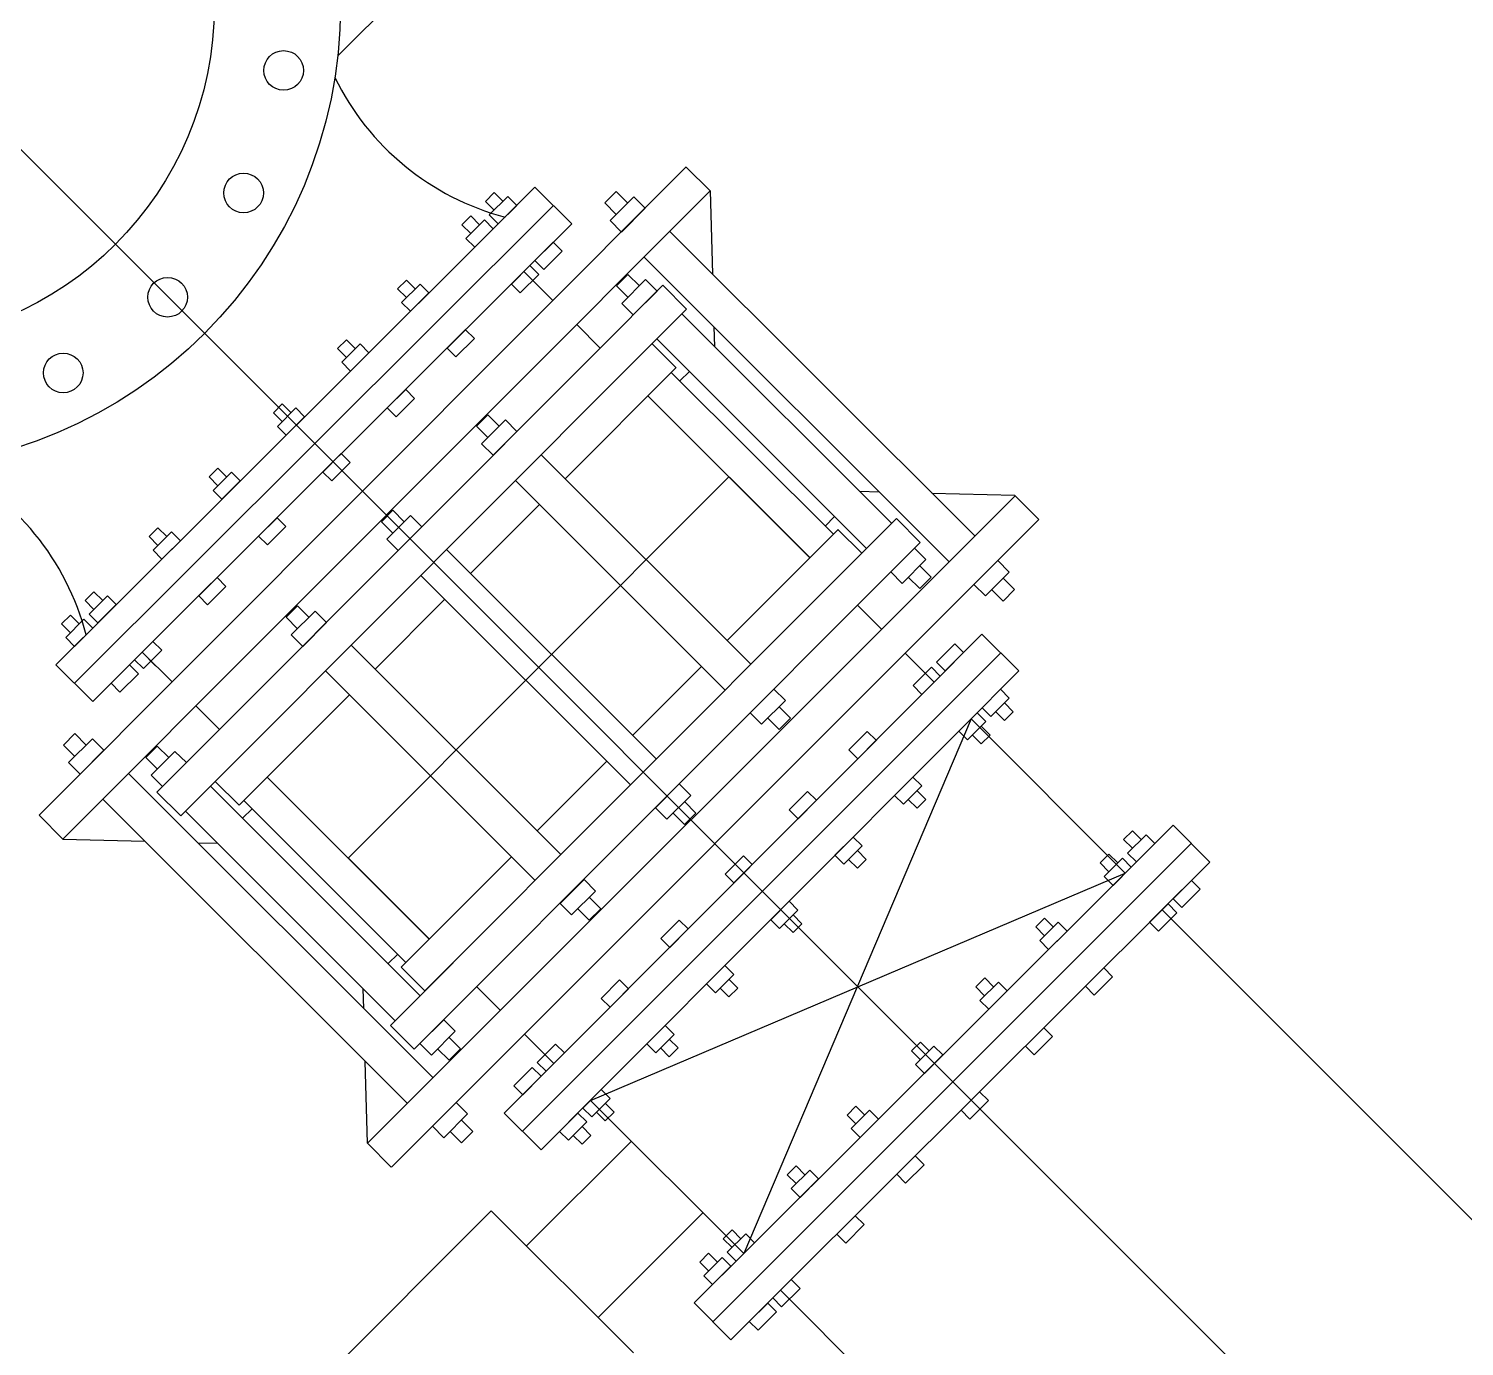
# Model space of a CAD drawing. Header units: inches. Extents: x 72602 to 350810, y -122122 to 43597.
# Drawn here: x 152333 to 153399, y -75351 to -74372 of the extents above; entities that cross this region are included whole.
import ezdxf

# ---------------------------------------------------------------- set-up
doc = ezdxf.new("R2010")
doc.units = ezdxf.units.IN
doc.header["$MEASUREMENT"] = 0
doc.layers.add('M-X-BKGD', color=8, linetype='Continuous')

msp = doc.modelspace()

# ---------------------------------------------------------------- linework, layer by layer
at = {"layer": 'M-X-BKGD', "ltscale": 0.003}
msp.add_line((150231.2, -72366.1), (154098.5, -76233.3), dxfattribs=at)
msp.add_line((150231.2, -72366.1), (154098.5, -76233.3), dxfattribs=at)
at = {"layer": 'M-X-BKGD'}
for p, q in [((152642.2, -74313.2), (152562.7, -74392.6)), ((152642.2, -74313.2), (152562.7, -74392.6)), ((152340.9, -74956.3), (152821.3, -74475.1)), ((152340.9, -74956.3), (152821.3, -74475.1)), ((152821.4, -74475.2), (152839.2, -74492.9)), ((152821.4, -74475.2), (152839.2, -74492.9)), ((152358.7, -74974), (152839.1, -74492.9)), ((152358.7, -74974), (152839.1, -74492.9)), ((152709.1, -74490), (152668.1, -74530.9)), ((152709.1, -74490), (152668.1, -74530.9)), ((152736.4, -74517.4), (152709.1, -74490)), ((152736.4, -74517.4), (152709.1, -74490)), ((152769.3, -74493.4), (152760.9, -74501.8)), ((152769.3, -74493.4), (152760.9, -74501.8)), ((152777.8, -74501.8), (152769.3, -74493.4)), ((152777.8, -74501.8), (152769.3, -74493.4)), ((152839.2, -74492.9), (152840.8, -74554.5)), ((152839.2, -74492.9), (152840.8, -74554.5)), ((152722.8, -74503.7), (152367.2, -74858.3)), ((152722.8, -74503.7), (152367.2, -74858.3)), ((152678.8, -74494.1), (152672.3, -74500.6)), ((152678.8, -74494.1), (152672.3, -74500.6)), ((152672.3, -74500.6), (152678.8, -74507.2)), ((152672.3, -74500.6), (152678.8, -74507.2)), ((152688.9, -74497.1), (152675.2, -74510.7)), ((152688.9, -74497.1), (152675.2, -74510.7)), ((152685.4, -74500.6), (152678.8, -74494.1)), ((152685.4, -74500.6), (152678.8, -74494.1)), ((152681.8, -74517.3), (152695.5, -74503.6)), ((152681.8, -74517.3), (152695.5, -74503.6)), ((152695.5, -74503.6), (152688.9, -74497.1)), ((152695.5, -74503.6), (152688.9, -74497.1)), ((152760.9, -74501.8), (152769.3, -74510.3)), ((152760.9, -74501.8), (152769.3, -74510.3)), ((152782.4, -74497.2), (152764.8, -74514.9)), ((152782.4, -74497.2), (152764.8, -74514.9)), ((152790.9, -74505.7), (152782.4, -74497.2)), ((152790.9, -74505.7), (152782.4, -74497.2)), ((152661.4, -74511.4), (152654.9, -74518)), ((152661.4, -74511.4), (152654.9, -74518)), ((152671.5, -74514.4), (152657.8, -74528.1)), ((152671.5, -74514.4), (152657.8, -74528.1)), ((152668, -74518), (152661.4, -74511.4)), ((152668, -74518), (152661.4, -74511.4)), ((152678.1, -74521), (152671.5, -74514.4)), ((152678.1, -74521), (152671.5, -74514.4)), ((152675.2, -74510.7), (152681.8, -74517.3)), ((152675.2, -74510.7), (152681.8, -74517.3)), ((152764.8, -74514.9), (152773.2, -74523.4)), ((152764.8, -74514.9), (152773.2, -74523.4)), ((152773.2, -74523.4), (152790.9, -74505.7)), ((152773.2, -74523.4), (152790.9, -74505.7)), ((152654.9, -74518), (152661.4, -74524.5)), ((152654.9, -74518), (152661.4, -74524.5)), ((152664.4, -74534.6), (152678.1, -74521)), ((152664.4, -74534.6), (152678.1, -74521)), ((152695.4, -74558.2), (152736.4, -74517.4)), ((152695.4, -74558.2), (152736.4, -74517.4)), ((152809.1, -74522.9), (153035.6, -74749)), ((152809.1, -74522.9), (153035.6, -74749)), ((152667.9, -74531.1), (152394.6, -74803.7)), ((152667.9, -74531.1), (152394.6, -74803.7)), ((152657.8, -74528.1), (152664.4, -74534.6)), ((152657.8, -74528.1), (152664.4, -74534.6)), ((152709.1, -74544.6), (152722.7, -74531)), ((152709.1, -74544.6), (152722.7, -74531)), ((152722.7, -74531), (152729.3, -74537.5)), ((152722.7, -74531), (152729.3, -74537.5)), ((152715.6, -74551.2), (152709.1, -74544.6)), ((152715.6, -74551.2), (152709.1, -74544.6)), ((152729.3, -74537.5), (152715.6, -74551.2)), ((152729.3, -74537.5), (152715.6, -74551.2)), ((152790.1, -74542), (153016.5, -74768.1)), ((152790.1, -74542), (153016.5, -74768.1)), ((152705.3, -74548.3), (152421.8, -74831.1)), ((152705.3, -74548.3), (152421.8, -74831.1)), ((152691.7, -74562), (152705.3, -74548.3)), ((152691.7, -74562), (152705.3, -74548.3)), ((152711.9, -74554.9), (152698.2, -74568.5)), ((152711.9, -74554.9), (152698.2, -74568.5)), ((152700.8, -74552.8), (152722.3, -74574.3)), ((152700.8, -74552.8), (152722.3, -74574.3)), ((152705.3, -74548.3), (152711.9, -74554.9)), ((152705.3, -74548.3), (152711.9, -74554.9)), ((152778.1, -74554.8), (152769.6, -74563.3)), ((152778.1, -74554.8), (152769.6, -74563.3)), ((152786.6, -74563.3), (152778.1, -74554.8)), ((152786.6, -74563.3), (152778.1, -74554.8)), ((152613.7, -74559), (152607.1, -74565.6)), ((152613.7, -74559), (152607.1, -74565.6)), ((152607.1, -74565.6), (152613.7, -74572.1)), ((152607.1, -74565.6), (152613.7, -74572.1)), ((152623.8, -74562.1), (152610.1, -74575.7)), ((152623.8, -74562.1), (152610.1, -74575.7)), ((152620.2, -74565.6), (152613.7, -74559)), ((152620.2, -74565.6), (152613.7, -74559)), ((152630.3, -74568.6), (152623.8, -74562.1)), ((152630.3, -74568.6), (152623.8, -74562.1)), ((152698.2, -74568.5), (152691.7, -74562)), ((152698.2, -74568.5), (152691.7, -74562)), ((152803.9, -74562.9), (152757.4, -74609.5)), ((152803.9, -74562.9), (152757.4, -74609.5)), ((152769.6, -74563.3), (152778.1, -74571.8)), ((152769.6, -74563.3), (152778.1, -74571.8)), ((152791.2, -74558.7), (152773.5, -74576.4)), ((152791.2, -74558.7), (152773.5, -74576.4)), ((152782, -74584.9), (152799.7, -74567.2)), ((152782, -74584.9), (152799.7, -74567.2)), ((152799.7, -74567.2), (152791.2, -74558.7)), ((152799.7, -74567.2), (152791.2, -74558.7)), ((152803.9, -74562.9), (152821.6, -74580.6)), ((152803.9, -74562.9), (152821.6, -74580.6)), ((152610.1, -74575.7), (152616.6, -74582.2)), ((152610.1, -74575.7), (152616.6, -74582.2)), ((152616.6, -74582.2), (152630.3, -74568.6)), ((152616.6, -74582.2), (152630.3, -74568.6)), ((152773.5, -74576.4), (152782, -74584.9)), ((152773.5, -74576.4), (152782, -74584.9)), ((152775.1, -74627.2), (152821.6, -74580.6)), ((152775.1, -74627.2), (152821.6, -74580.6)), ((152818.1, -74584.1), (152973.8, -74739.6)), ((152818.1, -74584.1), (152973.8, -74739.6)), ((152643.9, -74609.6), (152657.6, -74596)), ((152643.9, -74609.6), (152657.6, -74596)), ((152657.6, -74596), (152664.1, -74602.5)), ((152657.6, -74596), (152664.1, -74602.5)), ((152740.1, -74592.1), (152757.5, -74609.5)), ((152740.1, -74592.1), (152757.5, -74609.5)), ((152841.9, -74593.7), (152842.3, -74608.3)), ((152841.9, -74593.7), (152842.3, -74608.3)), ((152757.5, -74609.5), (152474.9, -74892.7)), ((152757.5, -74609.5), (152474.9, -74892.7)), ((152569.2, -74603.4), (152562.6, -74609.9)), ((152569.2, -74603.4), (152562.6, -74609.9)), ((152562.6, -74609.9), (152569.2, -74616.5)), ((152562.6, -74609.9), (152569.2, -74616.5)), ((152579.3, -74606.4), (152565.6, -74620)), ((152579.3, -74606.4), (152565.6, -74620)), ((152575.7, -74609.9), (152569.2, -74603.4)), ((152575.7, -74609.9), (152569.2, -74603.4)), ((152585.8, -74613), (152579.3, -74606.4)), ((152585.8, -74613), (152579.3, -74606.4)), ((152650.4, -74616.1), (152643.9, -74609.6)), ((152650.4, -74616.1), (152643.9, -74609.6)), ((152664.1, -74602.5), (152650.4, -74616.1)), ((152664.1, -74602.5), (152650.4, -74616.1)), ((152796, -74606.3), (152813.7, -74623.9)), ((152796, -74606.3), (152813.7, -74623.9)), ((152799.5, -74602.7), (152955.3, -74758.2)), ((152799.5, -74602.7), (152955.3, -74758.2)), ((152565.6, -74620), (152572.2, -74626.6)), ((152565.6, -74620), (152572.2, -74626.6)), ((152572.2, -74626.6), (152585.8, -74613)), ((152572.2, -74626.6), (152585.8, -74613)), ((152775.1, -74627.2), (152492.6, -74910.3)), ((152775.1, -74627.2), (152492.6, -74910.3)), ((152813.8, -74624), (152731.5, -74706.5)), ((152813.8, -74624), (152731.5, -74706.5)), ((152810.3, -74627.6), (152930.6, -74747.8)), ((152810.3, -74627.6), (152930.6, -74747.8)), ((152816.6, -74633.9), (152823.7, -74626.9)), ((152816.6, -74633.9), (152823.7, -74626.9)), ((152599.4, -74653.9), (152613.1, -74640.3)), ((152599.4, -74653.9), (152613.1, -74640.3)), ((152613.1, -74640.3), (152619.6, -74646.9)), ((152613.1, -74640.3), (152619.6, -74646.9)), ((152521.4, -74651), (152514.9, -74657.6)), ((152521.4, -74651), (152514.9, -74657.6)), ((152528, -74657.6), (152521.4, -74651)), ((152528, -74657.6), (152521.4, -74651)), ((152619.6, -74646.9), (152606, -74660.5)), ((152619.6, -74646.9), (152606, -74660.5)), ((152792.9, -74644.9), (152913.2, -74765.2)), ((152792.9, -74644.9), (152913.2, -74765.2)), ((152792.9, -74645), (152913.3, -74765.2)), ((152792.9, -74645), (152913.3, -74765.2)), ((152514.9, -74657.6), (152521.4, -74664.1)), ((152514.9, -74657.6), (152521.4, -74664.1)), ((152531.5, -74654), (152517.9, -74667.7)), ((152531.5, -74654), (152517.9, -74667.7)), ((152524.4, -74674.2), (152538.1, -74660.6)), ((152524.4, -74674.2), (152538.1, -74660.6)), ((152538.1, -74660.6), (152531.5, -74654)), ((152538.1, -74660.6), (152531.5, -74654)), ((152606, -74660.5), (152599.4, -74653.9)), ((152606, -74660.5), (152599.4, -74653.9)), ((152674.1, -74659), (152665.6, -74667.5)), ((152674.1, -74659), (152665.6, -74667.5)), ((152687.2, -74662.9), (152669.5, -74680.6)), ((152687.2, -74662.9), (152669.5, -74680.6)), ((152682.6, -74667.5), (152674.1, -74659)), ((152682.6, -74667.5), (152674.1, -74659)), ((152695.7, -74671.4), (152687.2, -74662.9)), ((152695.7, -74671.4), (152687.2, -74662.9)), ((152517.9, -74667.7), (152524.4, -74674.2)), ((152517.9, -74667.7), (152524.4, -74674.2)), ((152665.6, -74667.5), (152674.1, -74676)), ((152665.6, -74667.5), (152674.1, -74676)), ((152678, -74689.1), (152695.7, -74671.4)), ((152678, -74689.1), (152695.7, -74671.4)), ((152669.5, -74680.6), (152678, -74689.1)), ((152669.5, -74680.6), (152678, -74689.1)), ((152551.7, -74701.6), (152565.3, -74687.9)), ((152551.7, -74701.6), (152565.3, -74687.9)), ((152571.9, -74694.5), (152558.2, -74708.1)), ((152571.9, -74694.5), (152558.2, -74708.1)), ((152565.3, -74687.9), (152571.9, -74694.5)), ((152565.3, -74687.9), (152571.9, -74694.5)), ((152713.7, -74688.7), (152869.4, -74844.2)), ((152713.7, -74688.7), (152869.4, -74844.2)), ((152467.1, -74705.2), (152473.7, -74698.6)), ((152467.1, -74705.2), (152473.7, -74698.6)), ((152473.7, -74711.7), (152467.1, -74705.2)), ((152473.7, -74711.7), (152467.1, -74705.2)), ((152470.1, -74715.3), (152483.8, -74701.7)), ((152470.1, -74715.3), (152483.8, -74701.7)), ((152473.7, -74698.6), (152480.2, -74705.2)), ((152473.7, -74698.6), (152480.2, -74705.2)), ((152483.8, -74701.7), (152490.3, -74708.2)), ((152483.8, -74701.7), (152490.3, -74708.2)), ((152558.2, -74708.1), (152551.7, -74701.6)), ((152558.2, -74708.1), (152551.7, -74701.6)), ((152570.4, -74988.1), (152853, -74705)), ((152570.4, -74988.1), (152853, -74705)), ((152476.7, -74721.8), (152470.1, -74715.3)), ((152476.7, -74721.8), (152470.1, -74715.3)), ((152490.3, -74708.2), (152476.7, -74721.8)), ((152490.3, -74708.2), (152476.7, -74721.8)), ((152694.6, -74707.8), (152850.4, -74863.4)), ((152694.6, -74707.8), (152850.4, -74863.4)), ((152964.6, -74716.4), (152950.1, -74716)), ((152964.6, -74716.4), (152950.1, -74716)), ((153065.4, -74719), (153003.8, -74717.4)), ((153065.4, -74719), (153003.8, -74717.4)), ((152584.7, -75199.9), (153065.5, -74719.1)), ((152584.7, -75199.9), (153065.5, -74719.1)), ((152712.4, -74725.6), (152661.2, -74776.9)), ((152712.4, -74725.6), (152661.2, -74776.9)), ((153083.2, -74736.8), (153065.4, -74719)), ((153083.2, -74736.8), (153065.4, -74719)), ((152517.6, -74735.6), (152503.9, -74749.2)), ((152517.6, -74735.6), (152503.9, -74749.2)), ((152524.1, -74742.1), (152517.6, -74735.6)), ((152524.1, -74742.1), (152517.6, -74735.6)), ((152603.5, -74729.9), (152595.1, -74738.4)), ((152603.5, -74729.9), (152595.1, -74738.4)), ((152595.1, -74738.4), (152603.6, -74746.9)), ((152595.1, -74738.4), (152603.6, -74746.9)), ((152616.6, -74733.8), (152599, -74751.5)), ((152616.6, -74733.8), (152599, -74751.5)), ((152602.5, -75217.7), (153083.2, -74736.8)), ((152602.5, -75217.7), (153083.2, -74736.8)), ((152612, -74738.4), (152603.5, -74729.9)), ((152612, -74738.4), (152603.5, -74729.9)), ((152625.1, -74742.3), (152616.6, -74733.8)), ((152625.1, -74742.3), (152616.6, -74733.8)), ((152924.5, -74741.7), (152931.5, -74734.6)), ((152924.5, -74741.7), (152931.5, -74734.6)), ((152930.8, -74782.7), (152977.4, -74736.1)), ((152930.8, -74782.7), (152977.4, -74736.1)), ((152977.4, -74736.1), (152995.1, -74753.8)), ((152977.4, -74736.1), (152995.1, -74753.8)), ((152422.7, -74749.5), (152429.2, -74743)), ((152422.7, -74749.5), (152429.2, -74743)), ((152429.2, -74756.1), (152422.7, -74749.5)), ((152429.2, -74756.1), (152422.7, -74749.5)), ((152425.6, -74759.6), (152439.3, -74746)), ((152425.6, -74759.6), (152439.3, -74746)), ((152429.2, -74743), (152435.8, -74749.5)), ((152429.2, -74743), (152435.8, -74749.5)), ((152439.3, -74746), (152445.9, -74752.6)), ((152439.3, -74746), (152445.9, -74752.6)), ((152503.9, -74749.2), (152510.5, -74755.7)), ((152503.9, -74749.2), (152510.5, -74755.7)), ((152510.5, -74755.7), (152524.1, -74742.1)), ((152510.5, -74755.7), (152524.1, -74742.1)), ((152607.5, -74759.9), (152625.1, -74742.3)), ((152607.5, -74759.9), (152625.1, -74742.3)), ((152934.2, -74744.2), (152851.8, -74826.7)), ((152934.2, -74744.2), (152851.8, -74826.7)), ((152934, -74744.1), (152951.7, -74761.8)), ((152934, -74744.1), (152951.7, -74761.8)), ((152432.2, -74766.2), (152425.6, -74759.6)), ((152432.2, -74766.2), (152425.6, -74759.6)), ((152445.9, -74752.6), (152432.2, -74766.2)), ((152445.9, -74752.6), (152432.2, -74766.2)), ((152599, -74751.5), (152607.5, -74759.9)), ((152599, -74751.5), (152607.5, -74759.9)), ((152995.1, -74753.8), (152619.5, -75130.1)), ((152995.1, -74753.8), (152619.5, -75130.1)), ((152643.4, -74759.1), (152799.2, -74914.7)), ((152643.4, -74759.1), (152799.2, -74914.7)), ((152995.1, -74753.8), (152948.5, -74800.4)), ((152995.1, -74753.8), (152948.5, -74800.4)), ((152973.2, -74775.7), (152990.8, -74758)), ((152973.2, -74775.7), (152990.8, -74758)), ((152990.8, -74758), (152999.3, -74766.5)), ((152990.8, -74758), (152999.3, -74766.5)), ((152999.3, -74766.5), (152981.7, -74784.2)), ((152999.3, -74766.5), (152981.7, -74784.2)), ((153035, -74785), (153052.7, -74767.3)), ((153035, -74785), (153052.7, -74767.3)), ((153052.7, -74767.3), (153061.2, -74775.8)), ((153052.7, -74767.3), (153061.2, -74775.8)), ((152473.1, -74779.9), (152459.5, -74793.5)), ((152473.1, -74779.9), (152459.5, -74793.5)), ((152479.7, -74786.5), (152473.1, -74779.9)), ((152479.7, -74786.5), (152473.1, -74779.9)), ((152624.4, -74778.3), (152780.1, -74933.8)), ((152624.4, -74778.3), (152780.1, -74933.8)), ((152981.7, -74784.2), (152973.2, -74775.7)), ((152981.7, -74784.2), (152973.2, -74775.7)), ((152994.7, -74788.1), (152986.2, -74779.6)), ((152994.7, -74788.1), (152986.2, -74779.6)), ((152994.7, -74771.1), (153003.2, -74779.6)), ((152994.7, -74771.1), (153003.2, -74779.6)), ((153003.2, -74779.6), (152994.7, -74788.1)), ((153003.2, -74779.6), (152994.7, -74788.1)), ((153061.2, -74775.8), (153043.5, -74793.4)), ((153061.2, -74775.8), (153043.5, -74793.4)), ((153056.6, -74780.4), (153065.1, -74788.8)), ((153056.6, -74780.4), (153065.1, -74788.8)), ((152381.6, -74790.4), (152375.1, -74797)), ((152381.6, -74790.4), (152375.1, -74797)), ((152388.2, -74797), (152381.6, -74790.4)), ((152388.2, -74797), (152381.6, -74790.4)), ((152466, -74800.1), (152479.7, -74786.5)), ((152466, -74800.1), (152479.7, -74786.5)), ((152930.8, -74782.7), (152627.4, -75086.8)), ((152930.8, -74782.7), (152627.4, -75086.8)), ((153043.5, -74793.4), (153035, -74785)), ((153043.5, -74793.4), (153035, -74785)), ((153056.6, -74797.3), (153048.1, -74788.8)), ((153056.6, -74797.3), (153048.1, -74788.8)), ((153065.1, -74788.8), (153056.6, -74797.3)), ((153065.1, -74788.8), (153056.6, -74797.3)), ((152375.1, -74797), (152381.6, -74803.5)), ((152375.1, -74797), (152381.6, -74803.5)), ((152391.7, -74793.4), (152378.1, -74807.1)), ((152391.7, -74793.4), (152378.1, -74807.1)), ((152384.6, -74813.6), (152398.3, -74800)), ((152384.6, -74813.6), (152398.3, -74800)), ((152398.3, -74800), (152391.7, -74793.4)), ((152398.3, -74800), (152391.7, -74793.4)), ((152459.5, -74793.5), (152466, -74800.1)), ((152459.5, -74793.5), (152466, -74800.1)), ((152532.8, -74800.9), (152524.3, -74809.4)), ((152532.8, -74800.9), (152524.3, -74809.4)), ((152541.3, -74809.4), (152532.8, -74800.9)), ((152541.3, -74809.4), (152532.8, -74800.9)), ((152642.1, -74796), (152590.4, -74847.8)), ((152642.1, -74796), (152590.4, -74847.8)), ((152948.4, -74800.4), (152966.3, -74818.3)), ((152948.4, -74800.4), (152966.3, -74818.3)), ((152353.5, -74844.6), (152394.6, -74803.7)), ((152353.5, -74844.6), (152394.6, -74803.7)), ((152364.2, -74807.8), (152357.7, -74814.3)), ((152364.2, -74807.8), (152357.7, -74814.3)), ((152374.3, -74810.8), (152360.7, -74824.4)), ((152374.3, -74810.8), (152360.7, -74824.4)), ((152370.8, -74814.3), (152364.2, -74807.8)), ((152370.8, -74814.3), (152364.2, -74807.8)), ((152380.9, -74817.4), (152374.3, -74810.8)), ((152380.9, -74817.4), (152374.3, -74810.8)), ((152378.1, -74807.1), (152384.6, -74813.6)), ((152378.1, -74807.1), (152384.6, -74813.6)), ((152524.3, -74809.4), (152532.8, -74817.9)), ((152524.3, -74809.4), (152532.8, -74817.9)), ((152545.9, -74804.8), (152528.2, -74822.5)), ((152545.9, -74804.8), (152528.2, -74822.5)), ((152536.7, -74831), (152554.4, -74813.3)), ((152536.7, -74831), (152554.4, -74813.3)), ((152554.4, -74813.3), (152545.9, -74804.8)), ((152554.4, -74813.3), (152545.9, -74804.8)), ((152357.7, -74814.3), (152364.2, -74820.9)), ((152357.7, -74814.3), (152364.2, -74820.9)), ((152367.2, -74831), (152380.9, -74817.4)), ((152367.2, -74831), (152380.9, -74817.4)), ((152528.2, -74822.5), (152536.7, -74831)), ((152528.2, -74822.5), (152536.7, -74831)), ((153000, -74862.9), (153040.9, -74821.9)), ((153000, -74862.9), (153040.9, -74821.9)), ((153040.9, -74821.9), (153068.3, -74849.2)), ((153040.9, -74821.9), (153068.3, -74849.2)), ((152360.7, -74824.4), (152367.2, -74831)), ((152360.7, -74824.4), (152367.2, -74831)), ((152421.8, -74831.1), (152380.8, -74872)), ((152421.8, -74831.1), (152380.8, -74872)), ((152411.9, -74841), (152425.5, -74827.3)), ((152411.9, -74841), (152425.5, -74827.3)), ((152432.1, -74833.9), (152418.4, -74847.5)), ((152432.1, -74833.9), (152418.4, -74847.5)), ((152425.5, -74827.3), (152432.1, -74833.9)), ((152425.5, -74827.3), (152432.1, -74833.9)), ((152572.7, -74830.1), (152728.4, -74985.6)), ((152572.7, -74830.1), (152728.4, -74985.6)), ((153020.7, -74829), (153007.1, -74842.7)), ((153020.7, -74829), (153007.1, -74842.7)), ((153027.3, -74835.6), (153020.7, -74829)), ((153027.3, -74835.6), (153020.7, -74829)), ((152380.8, -74872), (152353.5, -74844.6)), ((152380.8, -74872), (152353.5, -74844.6)), ((152394.5, -74858.3), (152408.1, -74844.7)), ((152394.5, -74858.3), (152408.1, -74844.7)), ((152408.1, -74844.7), (152414.7, -74851.3)), ((152408.1, -74844.7), (152414.7, -74851.3)), ((152418.4, -74847.5), (152411.9, -74841)), ((152418.4, -74847.5), (152411.9, -74841)), ((152427.5, -74845.3), (152417.5, -74835.3)), ((152427.5, -74845.3), (152417.5, -74835.3)), ((152417.6, -74835.3), (152439.7, -74857.4)), ((152417.6, -74835.3), (152439.7, -74857.4)), ((153054.9, -74835.8), (152699.8, -75190.9)), ((153054.9, -74835.8), (152699.8, -75190.9)), ((152984, -74836), (153005.5, -74857.5)), ((152984, -74836), (153005.5, -74857.5)), ((153007.1, -74842.7), (153013.7, -74849.2)), ((153007.1, -74842.7), (153013.7, -74849.2)), ((153013.7, -74849.2), (153027.3, -74835.6)), ((153013.7, -74849.2), (153027.3, -74835.6)), ((152414.7, -74851.3), (152401, -74864.9)), ((152414.7, -74851.3), (152401, -74864.9)), ((152553.6, -74849.2), (152709.3, -75004.7)), ((152553.6, -74849.2), (152709.3, -75004.7)), ((153010, -74853), (152727.2, -75136.5)), ((153010, -74853), (152727.2, -75136.5)), ((152832.8, -74845.8), (152781.6, -74897.1)), ((152832.8, -74845.8), (152781.6, -74897.1)), ((153003.4, -74846.4), (152989.8, -74860.1)), ((153003.4, -74846.4), (152989.8, -74860.1)), ((152996.3, -74866.6), (153010, -74853)), ((152996.3, -74866.6), (153010, -74853)), ((153010, -74853), (153003.4, -74846.4)), ((153010, -74853), (153003.4, -74846.4)), ((153068.3, -74849.2), (153027.4, -74890.2)), ((153068.3, -74849.2), (153027.4, -74890.2)), ((152401, -74864.9), (152394.5, -74858.3)), ((152401, -74864.9), (152394.5, -74858.3)), ((152571.3, -74866.9), (152489.4, -74948.9)), ((152571.3, -74866.9), (152489.4, -74948.9)), ((152868.8, -74880.4), (152886.5, -74862.7)), ((152868.8, -74880.4), (152886.5, -74862.7)), ((152886.5, -74862.7), (152895, -74871.2)), ((152886.5, -74862.7), (152895, -74871.2)), ((152989.8, -74860.1), (152996.3, -74866.6)), ((152989.8, -74860.1), (152996.3, -74866.6)), ((153041, -74876.5), (153054.6, -74862.8)), ((153041, -74876.5), (153054.6, -74862.8)), ((153054.6, -74862.8), (153061.2, -74869.4)), ((153054.6, -74862.8), (153061.2, -74869.4)), ((152457.4, -74875.1), (152475, -74892.6)), ((152457.4, -74875.1), (152475, -74892.6)), ((152895, -74871.2), (152877.3, -74888.8)), ((152895, -74871.2), (152877.3, -74888.8)), ((152890.4, -74875.8), (152898.9, -74884.2)), ((152890.4, -74875.8), (152898.9, -74884.2)), ((153047.6, -74883.1), (153041, -74876.5)), ((153047.6, -74883.1), (153041, -74876.5)), ((153061.2, -74869.4), (153047.6, -74883.1)), ((153061.2, -74869.4), (153047.6, -74883.1)), ((153057.7, -74872.9), (153064.2, -74879.5)), ((153057.7, -74872.9), (153064.2, -74879.5)), ((153032.8, -74884.8), (152864.1, -75281.7)), ((153032.8, -74884.8), (152864.1, -75281.7)), ((152877.3, -74888.8), (152868.8, -74880.4)), ((152877.3, -74888.8), (152868.8, -74880.4)), ((152890.4, -74892.7), (152881.9, -74884.2)), ((152890.4, -74892.7), (152881.9, -74884.2)), ((152898.9, -74884.2), (152890.4, -74892.7)), ((152898.9, -74884.2), (152890.4, -74892.7)), ((153023.7, -74893.9), (153037.3, -74880.2)), ((153023.7, -74893.9), (153037.3, -74880.2)), ((153043.9, -74886.8), (153030.2, -74900.4)), ((153043.9, -74886.8), (153030.2, -74900.4)), ((153032.8, -74884.8), (153147.3, -74999.3)), ((153032.8, -74884.8), (153147.3, -74999.3)), ((153037.3, -74880.2), (153043.9, -74886.8)), ((153037.3, -74880.2), (153043.9, -74886.8)), ((153057.7, -74886), (153051.1, -74879.5)), ((153057.7, -74886), (153051.1, -74879.5)), ((153064.2, -74879.5), (153057.7, -74886)), ((153064.2, -74879.5), (153057.7, -74886)), ((152359, -74904.2), (152367.4, -74895.7)), ((152359, -74904.2), (152367.4, -74895.7)), ((152367.4, -74895.7), (152375.9, -74904.2)), ((152367.4, -74895.7), (152375.9, -74904.2)), ((152428.4, -74939.3), (152474.9, -74892.7)), ((152428.4, -74939.3), (152474.9, -74892.7)), ((153027.2, -74890.4), (152754.6, -75163.7)), ((153027.2, -74890.4), (152754.6, -75163.7)), ((152955.8, -74894.2), (152942.1, -74907.8)), ((152955.8, -74894.2), (152942.1, -74907.8)), ((152962.3, -74900.7), (152955.8, -74894.2)), ((152962.3, -74900.7), (152955.8, -74894.2)), ((153030.2, -74900.4), (153023.7, -74893.9)), ((153030.2, -74900.4), (153023.7, -74893.9)), ((153040.3, -74903.4), (153033.8, -74896.9)), ((153040.3, -74903.4), (153033.8, -74896.9)), ((153040.3, -74890.3), (153046.9, -74896.9)), ((153040.3, -74890.3), (153046.9, -74896.9)), ((153046.9, -74896.9), (153040.3, -74903.4)), ((153046.9, -74896.9), (153040.3, -74903.4)), ((152367.5, -74912.7), (152359, -74904.2)), ((152367.5, -74912.7), (152359, -74904.2)), ((152362.9, -74917.3), (152380.5, -74899.6)), ((152362.9, -74917.3), (152380.5, -74899.6)), ((152389, -74908.1), (152371.4, -74925.8)), ((152389, -74908.1), (152371.4, -74925.8)), ((152380.5, -74899.6), (152389, -74908.1)), ((152380.5, -74899.6), (152389, -74908.1)), ((152420.2, -74913.5), (152428.7, -74905)), ((152420.2, -74913.5), (152428.7, -74905)), ((152424.1, -74926.6), (152441.8, -74908.9)), ((152424.1, -74926.6), (152441.8, -74908.9)), ((152428.7, -74905), (152437.2, -74913.5)), ((152428.7, -74905), (152437.2, -74913.5)), ((152441.8, -74908.9), (152450.3, -74917.3)), ((152441.8, -74908.9), (152450.3, -74917.3)), ((152942.1, -74907.8), (152948.7, -74914.4)), ((152942.1, -74907.8), (152948.7, -74914.4)), ((152948.7, -74914.4), (152962.3, -74900.7)), ((152948.7, -74914.4), (152962.3, -74900.7)), ((152371.4, -74925.8), (152362.9, -74917.3)), ((152371.4, -74925.8), (152362.9, -74917.3)), ((152428.7, -74922), (152420.2, -74913.5)), ((152428.7, -74922), (152420.2, -74913.5)), ((152450.3, -74917.3), (152432.6, -74935)), ((152450.3, -74917.3), (152432.6, -74935)), ((152492.6, -74910.3), (152446.1, -74956.9)), ((152492.6, -74910.3), (152446.1, -74956.9)), ((152762.5, -74916.2), (152710.8, -74968)), ((152762.5, -74916.2), (152710.8, -74968)), ((152407.3, -74925.3), (152633.5, -75151.2)), ((152407.3, -74925.3), (152633.5, -75151.2)), ((152432.6, -74935), (152424.1, -74926.6)), ((152432.6, -74935), (152424.1, -74926.6)), ((152510.3, -74928), (152630.6, -75048.3)), ((152510.3, -74928), (152630.6, -75048.2)), ((152510.3, -74928), (152630.6, -75048.3)), ((152510.3, -74928), (152630.6, -75048.2)), ((152976, -74941.7), (152989.7, -74928)), ((152976, -74941.7), (152989.7, -74928)), ((152989.7, -74928), (152996.2, -74934.5)), ((152989.7, -74928), (152996.2, -74934.5)), ((152446.1, -74956.9), (152428.4, -74939.3)), ((152446.1, -74956.9), (152428.4, -74939.3)), ((152468.2, -74934.8), (152623.9, -75090.3)), ((152468.2, -74934.8), (152623.9, -75090.3)), ((152471.7, -74931.3), (152489.4, -74948.9)), ((152471.7, -74931.3), (152489.4, -74948.9)), ((152798.6, -74950.8), (152816.2, -74933.1)), ((152798.6, -74950.8), (152816.2, -74933.1)), ((152816.2, -74933.1), (152824.7, -74941.6)), ((152816.2, -74933.1), (152824.7, -74941.6)), ((152911.4, -74938.6), (152897.8, -74952.3)), ((152911.4, -74938.6), (152897.8, -74952.3)), ((152918, -74945.2), (152911.4, -74938.6)), ((152918, -74945.2), (152911.4, -74938.6)), ((152996.2, -74934.5), (152982.6, -74948.2)), ((152996.2, -74934.5), (152982.6, -74948.2)), ((152992.7, -74938.1), (152999.3, -74944.6)), ((152992.7, -74938.1), (152999.3, -74944.6)), ((152388.2, -74944.4), (152614.4, -75170.3)), ((152388.2, -74944.4), (152614.4, -75170.3)), ((152499.1, -74951.5), (152492, -74958.5)), ((152499.1, -74951.5), (152492, -74958.5)), ((152492.9, -74945.4), (152613.3, -75065.6)), ((152492.9, -74945.4), (152613.3, -75065.6)), ((152807.1, -74959.3), (152798.6, -74950.8)), ((152807.1, -74959.3), (152798.6, -74950.8)), ((152824.7, -74941.6), (152807.1, -74959.3)), ((152824.7, -74941.6), (152807.1, -74959.3)), ((152820.1, -74946.2), (152828.6, -74954.7)), ((152820.1, -74946.2), (152828.6, -74954.7)), ((152904.4, -74958.9), (152918, -74945.2)), ((152904.4, -74958.9), (152918, -74945.2)), ((152982.6, -74948.2), (152976, -74941.7)), ((152982.6, -74948.2), (152976, -74941.7)), ((152992.7, -74951.2), (152986.2, -74944.6)), ((152992.7, -74951.2), (152986.2, -74944.6)), ((152999.3, -74944.6), (152992.7, -74951.2)), ((152999.3, -74944.6), (152992.7, -74951.2)), ((152341, -74956.4), (152358.7, -74974)), ((152341, -74956.4), (152358.7, -74974)), ((152449.6, -74953.4), (152605.3, -75108.9)), ((152449.6, -74953.4), (152605.3, -75108.9)), ((152820.2, -74963.2), (152811.7, -74954.7)), ((152820.2, -74963.2), (152811.7, -74954.7)), ((152828.6, -74954.7), (152820.2, -74963.2)), ((152828.6, -74954.7), (152820.2, -74963.2)), ((152897.8, -74952.3), (152904.4, -74958.9)), ((152897.8, -74952.3), (152904.4, -74958.9)), ((152931.7, -74986.1), (152945.3, -74972.5)), ((152931.7, -74986.1), (152945.3, -74972.5)), ((152945.3, -74972.5), (152951.9, -74979)), ((152945.3, -74972.5), (152951.9, -74979)), ((153182.9, -74963.8), (153141.9, -75004.7)), ((153182.9, -74963.8), (153141.9, -75004.7)), ((153152.6, -74967.8), (153146, -74974.4)), ((153152.6, -74967.8), (153146, -74974.4)), ((153162.7, -74970.8), (153149, -74984.5)), ((153162.7, -74970.8), (153149, -74984.5)), ((153159.1, -74974.4), (153152.6, -74967.8)), ((153159.1, -74974.4), (153152.6, -74967.8)), ((153169.2, -74977.4), (153162.7, -74970.8)), ((153169.2, -74977.4), (153162.7, -74970.8)), ((153210.2, -74991.1), (153182.9, -74963.8)), ((153210.2, -74991.1), (153182.9, -74963.8)), ((152358.7, -74974), (152419.5, -74975.7)), ((152358.7, -74974), (152419.5, -74975.7)), ((152458.8, -74976.7), (152473.4, -74977.1)), ((152458.8, -74976.7), (152473.4, -74977.1)), ((153196.3, -74977.2), (152841.2, -75332.3)), ((153196.3, -74977.2), (152841.2, -75332.3)), ((152951.9, -74979), (152938.3, -74992.7)), ((152951.9, -74979), (152938.3, -74992.7)), ((152948.4, -74982.6), (152954.9, -74989.1)), ((152948.4, -74982.6), (152954.9, -74989.1)), ((153146, -74974.4), (153152.6, -74980.9)), ((153146, -74974.4), (153152.6, -74980.9)), ((153155.6, -74991), (153169.2, -74977.4)), ((153155.6, -74991), (153169.2, -74977.4)), ((152691.7, -74987.1), (152609.8, -75069.1)), ((152691.7, -74987.1), (152609.8, -75069.1)), ((152863.8, -74986.4), (152850.2, -75000.1)), ((152863.8, -74986.4), (152850.2, -75000.1)), ((152856.7, -75006.6), (152870.4, -74992.9)), ((152856.7, -75006.6), (152870.4, -74992.9)), ((152870.4, -74992.9), (152863.8, -74986.4)), ((152870.4, -74992.9), (152863.8, -74986.4)), ((152938.3, -74992.7), (152931.7, -74986.1)), ((152938.3, -74992.7), (152931.7, -74986.1)), ((152948.4, -74995.7), (152941.8, -74989.1)), ((152948.4, -74995.7), (152941.8, -74989.1)), ((152954.9, -74989.1), (152948.4, -74995.7)), ((152954.9, -74989.1), (152948.4, -74995.7)), ((153135.2, -74985.2), (153128.6, -74991.7)), ((153135.2, -74985.2), (153128.6, -74991.7)), ((153128.6, -74991.7), (153135.2, -74998.3)), ((153128.6, -74991.7), (153135.2, -74998.3)), ((153145.3, -74988.2), (153131.6, -75001.8)), ((153145.3, -74988.2), (153131.6, -75001.8)), ((153141.7, -74991.7), (153135.2, -74985.2)), ((153141.7, -74991.7), (153135.2, -74985.2)), ((153138.2, -75008.4), (153151.8, -74994.8)), ((153138.2, -75008.4), (153151.8, -74994.8)), ((153151.8, -74994.8), (153145.3, -74988.2)), ((153151.8, -74994.8), (153145.3, -74988.2)), ((153149, -74984.5), (153155.6, -74991)), ((153149, -74984.5), (153155.6, -74991)), ((153169.1, -75032), (153210.2, -74991.1)), ((153169.1, -75032), (153210.2, -74991.1)), ((152727.8, -75021.8), (152745.5, -75004.1)), ((152727.8, -75021.8), (152745.5, -75004.1)), ((152745.5, -75004.1), (152754, -75012.6)), ((152745.5, -75004.1), (152754, -75012.6)), ((152750.3, -75168), (153147.3, -74999.3)), ((152750.3, -75168), (153147.3, -74999.3)), ((152850.2, -75000.1), (152856.7, -75006.6)), ((152850.2, -75000.1), (152856.7, -75006.6)), ((153141.7, -75004.8), (152868.3, -75277.5)), ((153141.7, -75004.8), (152868.3, -75277.5)), ((153131.6, -75001.8), (153138.2, -75008.4)), ((153131.6, -75001.8), (153138.2, -75008.4)), ((153182.8, -75018.4), (153196.5, -75004.7)), ((153182.8, -75018.4), (153196.5, -75004.7)), ((153196.5, -75004.7), (153203, -75011.3)), ((153196.5, -75004.7), (153203, -75011.3)), ((152754, -75012.6), (152736.3, -75030.3)), ((152754, -75012.6), (152736.3, -75030.3)), ((153203, -75011.3), (153189.4, -75024.9)), ((153203, -75011.3), (153189.4, -75024.9)), ((152736.3, -75030.3), (152727.8, -75021.8)), ((152736.3, -75030.3), (152727.8, -75021.8)), ((152749.4, -75034.2), (152740.9, -75025.7)), ((152749.4, -75034.2), (152740.9, -75025.7)), ((152749.4, -75017.2), (152757.9, -75025.7)), ((152749.4, -75017.2), (152757.9, -75025.7)), ((152757.9, -75025.7), (152749.4, -75034.2)), ((152757.9, -75025.7), (152749.4, -75034.2)), ((152884.1, -75033.9), (152897.7, -75020.2)), ((152884.1, -75033.9), (152897.7, -75020.2)), ((152904.3, -75026.8), (152890.6, -75040.4)), ((152904.3, -75026.8), (152890.6, -75040.4)), ((153179.1, -75022.1), (152895.6, -75304.8)), ((153179.1, -75022.1), (152895.6, -75304.8)), ((152897.7, -75020.2), (152904.3, -75026.8)), ((152897.7, -75020.2), (152904.3, -75026.8)), ((153165.4, -75035.7), (153179.1, -75022.1)), ((153165.4, -75035.7), (153179.1, -75022.1)), ((153174.6, -75026.6), (153655.7, -75507.7)), ((153174.6, -75026.6), (153655.7, -75507.7)), ((153179.1, -75022.1), (153185.6, -75028.7)), ((153179.1, -75022.1), (153185.6, -75028.7)), ((153189.4, -75024.9), (153182.8, -75018.4)), ((153189.4, -75024.9), (153182.8, -75018.4)), ((152802.6, -75047.8), (152816.2, -75034.2)), ((152802.6, -75047.8), (152816.2, -75034.2)), ((152816.2, -75034.2), (152822.7, -75040.7)), ((152816.2, -75034.2), (152822.7, -75040.7)), ((152890.6, -75040.4), (152884.1, -75033.9)), ((152890.6, -75040.4), (152884.1, -75033.9)), ((152900.7, -75043.4), (152894.2, -75036.9)), ((152900.7, -75043.4), (152894.2, -75036.9)), ((152900.7, -75030.3), (152907.3, -75036.9)), ((152900.7, -75030.3), (152907.3, -75036.9)), ((152907.3, -75036.9), (152900.7, -75043.4)), ((152907.3, -75036.9), (152900.7, -75043.4)), ((153087.4, -75032.8), (153080.9, -75039.3)), ((153087.4, -75032.8), (153080.9, -75039.3)), ((153097.5, -75035.8), (153083.9, -75049.4)), ((153097.5, -75035.8), (153083.9, -75049.4)), ((153094, -75039.4), (153087.4, -75032.8)), ((153094, -75039.4), (153087.4, -75032.8)), ((153104.1, -75042.4), (153097.5, -75035.8)), ((153104.1, -75042.4), (153097.5, -75035.8)), ((153172, -75042.3), (153165.4, -75035.7)), ((153172, -75042.3), (153165.4, -75035.7)), ((153185.6, -75028.7), (153172, -75042.3)), ((153185.6, -75028.7), (153172, -75042.3)), ((152809.1, -75054.4), (152802.6, -75047.8)), ((152809.1, -75054.4), (152802.6, -75047.8)), ((152822.7, -75040.7), (152809.1, -75054.4)), ((152822.7, -75040.7), (152809.1, -75054.4)), ((153080.9, -75039.3), (153087.4, -75045.9)), ((153080.9, -75039.3), (153087.4, -75045.9)), ((153090.4, -75056), (153104.1, -75042.4)), ((153090.4, -75056), (153104.1, -75042.4)), ((153083.9, -75049.4), (153090.4, -75056)), ((153083.9, -75049.4), (153090.4, -75056)), ((152607.2, -75059.5), (152600.1, -75066.5)), ((152607.2, -75059.5), (152600.1, -75066.5)), ((152648.4, -75065.8), (152601.8, -75112.5)), ((152648.4, -75065.8), (152601.8, -75112.5)), ((152609.8, -75069.1), (152627.4, -75086.8)), ((152609.8, -75069.1), (152627.4, -75086.8)), ((152850.1, -75068), (152836.5, -75081.6)), ((152850.1, -75068), (152836.5, -75081.6)), ((152856.6, -75074.5), (152850.1, -75068)), ((152856.6, -75074.5), (152850.1, -75068)), ((152758.2, -75092.3), (152771.8, -75078.6)), ((152758.2, -75092.3), (152771.8, -75078.6)), ((152771.8, -75078.6), (152778.4, -75085.2)), ((152771.8, -75078.6), (152778.4, -75085.2)), ((152843, -75088.2), (152856.6, -75074.5)), ((152843, -75088.2), (152856.6, -75074.5)), ((152859.7, -75084.6), (152853.1, -75078.1)), ((152859.7, -75084.6), (152853.1, -75078.1)), ((153043, -75077.1), (153036.4, -75083.7)), ((153043, -75077.1), (153036.4, -75083.7)), ((153049.5, -75083.7), (153043, -75077.1)), ((153049.5, -75083.7), (153043, -75077.1)), ((153117.7, -75083.3), (153131.3, -75069.7)), ((153117.7, -75083.3), (153131.3, -75069.7)), ((153137.9, -75076.3), (153124.2, -75089.9)), ((153137.9, -75076.3), (153124.2, -75089.9)), ((153131.3, -75069.7), (153137.9, -75076.3)), ((153131.3, -75069.7), (153137.9, -75076.3)), ((152582, -75099.8), (152581.6, -75085.2)), ((152582, -75099.8), (152581.6, -75085.2)), ((152619.5, -75130.1), (152666, -75083.5)), ((152619.5, -75130.1), (152666, -75083.5)), ((152665.9, -75083.6), (152683.5, -75101.2)), ((152665.9, -75083.6), (152683.5, -75101.2)), ((152778.4, -75085.2), (152764.8, -75098.8)), ((152778.4, -75085.2), (152764.8, -75098.8)), ((152836.5, -75081.6), (152843, -75088.2)), ((152836.5, -75081.6), (152843, -75088.2)), ((152846.6, -75084.6), (152853.1, -75091.2)), ((152846.6, -75084.6), (152853.1, -75091.2)), ((152853.1, -75091.2), (152859.7, -75084.6)), ((152853.1, -75091.2), (152859.7, -75084.6)), ((153036.4, -75083.7), (153042.9, -75090.3)), ((153036.4, -75083.7), (153042.9, -75090.3)), ((153053.1, -75080.2), (153039.4, -75093.8)), ((153053.1, -75080.2), (153039.4, -75093.8)), ((153045.9, -75100.4), (153059.6, -75086.7)), ((153045.9, -75100.4), (153059.6, -75086.7)), ((153059.6, -75086.7), (153053.1, -75080.2)), ((153059.6, -75086.7), (153053.1, -75080.2)), ((153124.2, -75089.9), (153117.7, -75083.3)), ((153124.2, -75089.9), (153117.7, -75083.3)), ((152764.8, -75098.8), (152758.2, -75092.3)), ((152764.8, -75098.8), (152758.2, -75092.3)), ((153039.4, -75093.8), (153045.9, -75100.4)), ((153039.4, -75093.8), (153045.9, -75100.4)), ((152641.4, -75108.2), (152623.7, -75125.9)), ((152641.4, -75108.2), (152623.7, -75125.9)), ((152649.9, -75116.7), (152641.4, -75108.2)), ((152649.9, -75116.7), (152641.4, -75108.2)), ((152601.8, -75112.5), (152619.5, -75130.1)), ((152601.8, -75112.5), (152619.5, -75130.1)), ((152632.2, -75134.4), (152649.9, -75116.7)), ((152632.2, -75134.4), (152649.9, -75116.7)), ((152653.8, -75129.7), (152645.3, -75121.3)), ((152653.8, -75129.7), (152645.3, -75121.3)), ((152701.2, -75118.9), (152723, -75140.7)), ((152701.2, -75118.9), (152723, -75140.7)), ((152805.7, -75112.4), (152792.1, -75126.1)), ((152805.7, -75112.4), (152792.1, -75126.1)), ((152798.7, -75132.7), (152812.3, -75119)), ((152798.7, -75132.7), (152812.3, -75119)), ((152812.3, -75119), (152805.7, -75112.4)), ((152812.3, -75119), (152805.7, -75112.4)), ((152815.3, -75129.1), (152808.8, -75122.5)), ((152815.3, -75129.1), (152808.8, -75122.5)), ((153073.2, -75127.7), (153086.9, -75114.1)), ((153073.2, -75127.7), (153086.9, -75114.1)), ((153093.4, -75120.6), (153079.7, -75134.3)), ((153093.4, -75120.6), (153079.7, -75134.3)), ((153086.9, -75114.1), (153093.4, -75120.6)), ((153086.9, -75114.1), (153093.4, -75120.6)), ((152623.7, -75125.9), (152632.2, -75134.4)), ((152623.7, -75125.9), (152632.2, -75134.4)), ((152636.8, -75129.8), (152645.3, -75138.2)), ((152636.8, -75129.8), (152645.3, -75138.2)), ((152645.3, -75138.2), (152653.8, -75129.7)), ((152645.3, -75138.2), (152653.8, -75129.7)), ((152724.4, -75126.2), (152710.8, -75139.9)), ((152724.4, -75126.2), (152710.8, -75139.9)), ((152717.3, -75146.4), (152731, -75132.7)), ((152717.3, -75146.4), (152731, -75132.7)), ((152731, -75132.7), (152724.4, -75126.2)), ((152731, -75132.7), (152724.4, -75126.2)), ((152792.1, -75126.1), (152798.7, -75132.7)), ((152792.1, -75126.1), (152798.7, -75132.7)), ((152802.2, -75129.1), (152808.8, -75135.6)), ((152802.2, -75129.1), (152808.8, -75135.6)), ((152808.8, -75135.6), (152815.3, -75129.1)), ((152808.8, -75135.6), (152815.3, -75129.1)), ((152995.2, -75124.8), (152988.6, -75131.3)), ((152995.2, -75124.8), (152988.6, -75131.3)), ((152988.6, -75131.3), (152995.2, -75137.9)), ((152988.6, -75131.3), (152995.2, -75137.9)), ((153005.3, -75127.8), (152991.6, -75141.4)), ((153005.3, -75127.8), (152991.6, -75141.4)), ((153001.7, -75131.3), (152995.2, -75124.8)), ((153001.7, -75131.3), (152995.2, -75124.8)), ((153011.8, -75134.3), (153005.3, -75127.8)), ((153011.8, -75134.3), (153005.3, -75127.8)), ((153079.7, -75134.3), (153073.2, -75127.7)), ((153079.7, -75134.3), (153073.2, -75127.7)), ((152584.7, -75199.9), (152583.1, -75139.1)), ((152584.7, -75199.9), (152583.1, -75139.1)), ((152727.2, -75136.5), (152686.3, -75177.5)), ((152727.2, -75136.5), (152686.3, -75177.5)), ((152707, -75143.6), (152693.4, -75157.3)), ((152707, -75143.6), (152693.4, -75157.3)), ((152713.6, -75150.1), (152707, -75143.6)), ((152713.6, -75150.1), (152707, -75143.6)), ((152710.8, -75139.9), (152717.3, -75146.4)), ((152710.8, -75139.9), (152717.3, -75146.4)), ((152991.6, -75141.4), (152998.2, -75148)), ((152991.6, -75141.4), (152998.2, -75148)), ((152998.2, -75148), (153011.8, -75134.3)), ((152998.2, -75148), (153011.8, -75134.3)), ((152700, -75163.8), (152713.6, -75150.1)), ((152700, -75163.8), (152713.6, -75150.1)), ((152693.4, -75157.3), (152700, -75163.8)), ((152693.4, -75157.3), (152700, -75163.8)), ((152713.7, -75204.8), (152754.6, -75163.7)), ((152713.7, -75204.8), (152754.6, -75163.7)), ((152744.7, -75173.7), (152758.3, -75160)), ((152744.7, -75173.7), (152758.3, -75160)), ((152758.3, -75160), (152764.9, -75166.6)), ((152758.3, -75160), (152764.9, -75166.6)), ((153025.4, -75175.3), (153039.1, -75161.7)), ((153025.4, -75175.3), (153039.1, -75161.7)), ((153039.1, -75161.7), (153045.7, -75168.2)), ((153039.1, -75161.7), (153045.7, -75168.2)), ((152650.7, -75169.5), (152633, -75187.2)), ((152650.7, -75169.5), (152633, -75187.2)), ((152659.1, -75178), (152650.7, -75169.5)), ((152659.1, -75178), (152650.7, -75169.5)), ((152751.2, -75180.2), (152744.7, -75173.7)), ((152751.2, -75180.2), (152744.7, -75173.7)), ((152750.3, -75168), (152864.1, -75281.7)), ((152750.3, -75168), (152864.1, -75281.7)), ((152764.9, -75166.6), (152751.2, -75180.2)), ((152764.9, -75166.6), (152751.2, -75180.2)), ((152761.3, -75170.1), (152767.9, -75176.7)), ((152761.3, -75170.1), (152767.9, -75176.7)), ((152940.9, -75178.9), (152947.4, -75172.4)), ((152940.9, -75178.9), (152947.4, -75172.4)), ((152943.9, -75189), (152957.5, -75175.4)), ((152943.9, -75189), (152957.5, -75175.4)), ((152947.4, -75172.4), (152954, -75179)), ((152947.4, -75172.4), (152954, -75179)), ((152957.5, -75175.4), (152964.1, -75182)), ((152957.5, -75175.4), (152964.1, -75182)), ((153032, -75181.9), (153025.4, -75175.3)), ((153032, -75181.9), (153025.4, -75175.3)), ((153045.7, -75168.2), (153032, -75181.9)), ((153045.7, -75168.2), (153032, -75181.9)), ((152641.5, -75195.7), (152659.1, -75178)), ((152641.5, -75195.7), (152659.1, -75178)), ((152663, -75191.1), (152654.5, -75182.6)), ((152663, -75191.1), (152654.5, -75182.6)), ((152686.3, -75177.5), (152713.7, -75204.8)), ((152686.3, -75177.5), (152713.7, -75204.8)), ((152727.3, -75191.1), (152740.9, -75177.4)), ((152727.3, -75191.1), (152740.9, -75177.4)), ((152747.5, -75184), (152733.9, -75197.6)), ((152747.5, -75184), (152733.9, -75197.6)), ((152740.9, -75177.4), (152747.5, -75184)), ((152740.9, -75177.4), (152747.5, -75184)), ((152761.3, -75183.2), (152754.8, -75176.7)), ((152761.3, -75183.2), (152754.8, -75176.7)), ((152767.9, -75176.7), (152761.3, -75183.2)), ((152767.9, -75176.7), (152761.3, -75183.2)), ((152947.4, -75185.5), (152940.9, -75178.9)), ((152947.4, -75185.5), (152940.9, -75178.9)), ((152964.1, -75182), (152950.4, -75195.6)), ((152964.1, -75182), (152950.4, -75195.6)), ((152633, -75187.2), (152641.5, -75195.7)), ((152633, -75187.2), (152641.5, -75195.7)), ((152646.1, -75191.1), (152654.6, -75199.6)), ((152646.1, -75191.1), (152654.6, -75199.6)), ((152654.6, -75199.6), (152663, -75191.1)), ((152654.6, -75199.6), (152663, -75191.1)), ((152733.9, -75197.6), (152727.3, -75191.1)), ((152733.9, -75197.6), (152727.3, -75191.1)), ((152744, -75200.6), (152737.4, -75194.1)), ((152744, -75200.6), (152737.4, -75194.1)), ((152744, -75187.5), (152750.5, -75194.1)), ((152744, -75187.5), (152750.5, -75194.1)), ((152750.5, -75194.1), (152744, -75200.6)), ((152750.5, -75194.1), (152744, -75200.6)), ((152950.4, -75195.6), (152943.9, -75189)), ((152950.4, -75195.6), (152943.9, -75189)), ((152602.4, -75217.6), (152584.7, -75199.9)), ((152602.4, -75217.6), (152584.7, -75199.9)), ((152702.9, -75276.1), (152780.7, -75198.4)), ((152702.9, -75276.1), (152780.7, -75198.4)), ((152896.4, -75223.3), (152903, -75216.7)), ((152896.4, -75223.3), (152903, -75216.7)), ((152903, -75216.7), (152909.5, -75223.3)), ((152903, -75216.7), (152909.5, -75223.3)), ((152991.4, -75209.3), (152977.7, -75222.9)), ((152991.4, -75209.3), (152977.7, -75222.9)), ((152984.2, -75229.5), (152997.9, -75215.9)), ((152984.2, -75229.5), (152997.9, -75215.9)), ((152997.9, -75215.9), (152991.4, -75209.3)), ((152997.9, -75215.9), (152991.4, -75209.3)), ((152903, -75229.8), (152896.4, -75223.3)), ((152903, -75229.8), (152896.4, -75223.3)), ((152899.4, -75233.4), (152913.1, -75219.8)), ((152899.4, -75233.4), (152913.1, -75219.8)), ((152919.6, -75226.3), (152906, -75240)), ((152919.6, -75226.3), (152906, -75240)), ((152913.1, -75219.8), (152919.6, -75226.3)), ((152913.1, -75219.8), (152919.6, -75226.3)), ((152977.7, -75222.9), (152984.2, -75229.5)), ((152977.7, -75222.9), (152984.2, -75229.5)), ((152906, -75240), (152899.4, -75233.4)), ((152906, -75240), (152899.4, -75233.4)), ((152676.6, -75249.9), (152549.4, -75377.2)), ((152676.6, -75249.9), (152549.4, -75377.2)), ((152782.2, -75355.4), (152676.6, -75249.9)), ((152782.2, -75355.4), (152676.6, -75249.9)), ((152755.9, -75329.2), (152833.7, -75251.4)), ((152755.9, -75329.2), (152833.7, -75251.4)), ((152946.9, -75253.7), (152933.2, -75267.3)), ((152946.9, -75253.7), (152933.2, -75267.3)), ((152939.8, -75273.9), (152953.4, -75260.2)), ((152939.8, -75273.9), (152953.4, -75260.2)), ((152953.4, -75260.2), (152946.9, -75253.7)), ((152953.4, -75260.2), (152946.9, -75253.7)), ((152855.4, -75264.2), (152848.8, -75270.7)), ((152855.4, -75264.2), (152848.8, -75270.7)), ((152848.8, -75270.7), (152855.4, -75277.3)), ((152848.8, -75270.7), (152855.4, -75277.3)), ((152865.5, -75267.2), (152851.8, -75280.8)), ((152865.5, -75267.2), (152851.8, -75280.8)), ((152861.9, -75270.7), (152855.4, -75264.2)), ((152861.9, -75270.7), (152855.4, -75264.2)), ((152872, -75273.8), (152865.5, -75267.2)), ((152872, -75273.8), (152865.5, -75267.2)), ((152933.2, -75267.3), (152939.8, -75273.9)), ((152933.2, -75267.3), (152939.8, -75273.9)), ((152827.3, -75318.4), (152868.3, -75277.5)), ((152827.3, -75318.4), (152868.3, -75277.5)), ((152838, -75281.5), (152831.4, -75288.1)), ((152838, -75281.5), (152831.4, -75288.1)), ((152844.5, -75288.1), (152838, -75281.5)), ((152844.5, -75288.1), (152838, -75281.5)), ((152851.8, -75280.8), (152858.4, -75287.4)), ((152851.8, -75280.8), (152858.4, -75287.4)), ((152858.4, -75287.4), (152872, -75273.8)), ((152858.4, -75287.4), (152872, -75273.8)), ((152831.4, -75288.1), (152838, -75294.6)), ((152831.4, -75288.1), (152838, -75294.6)), ((152848.1, -75284.6), (152834.4, -75298.2)), ((152848.1, -75284.6), (152834.4, -75298.2)), ((152841, -75304.7), (152854.6, -75291.1)), ((152841, -75304.7), (152854.6, -75291.1)), ((152854.6, -75291.1), (152848.1, -75284.6)), ((152854.6, -75291.1), (152848.1, -75284.6)), ((152834.4, -75298.2), (152841, -75304.7)), ((152834.4, -75298.2), (152841, -75304.7)), ((152885.6, -75314.7), (152899.3, -75301.1)), ((152885.6, -75314.7), (152899.3, -75301.1)), ((152899.3, -75301.1), (152905.9, -75307.7)), ((152899.3, -75301.1), (152905.9, -75307.7)), ((152895.6, -75304.8), (152854.6, -75345.7)), ((152895.6, -75304.8), (152854.6, -75345.7)), ((152891.4, -75309), (153655.7, -76073.4)), ((152891.4, -75309), (153655.7, -76073.4)), ((152905.9, -75307.7), (152892.2, -75321.3)), ((152905.9, -75307.7), (152892.2, -75321.3)), ((152854.6, -75345.7), (152827.3, -75318.4)), ((152854.6, -75345.7), (152827.3, -75318.4)), ((152868.2, -75332.1), (152881.9, -75318.5)), ((152868.2, -75332.1), (152881.9, -75318.5)), ((152888.5, -75325), (152874.8, -75338.6)), ((152888.5, -75325), (152874.8, -75338.6)), ((152881.9, -75318.5), (152888.5, -75325)), ((152881.9, -75318.5), (152888.5, -75325)), ((152892.2, -75321.3), (152885.6, -75314.7)), ((152892.2, -75321.3), (152885.6, -75314.7)), ((152874.8, -75338.6), (152868.2, -75332.1)), ((152874.8, -75338.6), (152868.2, -75332.1))]:
    msp.add_line(p, q, dxfattribs=at)
for centre, radius in [((152220.3, -74355.1), 344.4), ((152220.3, -74355.1), 344.4), ((152220.3, -74355.1), 250.8), ((152220.3, -74355.1), 250.8), ((152522.5, -74403.4), 14.7), ((152522.5, -74403.4), 14.7), ((152492.8, -74494.4), 14.7), ((152492.8, -74494.4), 14.7), ((152436.4, -74571.8), 14.7), ((152436.4, -74571.8), 14.7), ((152358.9, -74628), 14.7), ((152358.9, -74628), 14.7)]:
    msp.add_circle(centre, radius, dxfattribs=at)
for centre, start, end in [((152736.7, -74322.7), 206.0102, 255.2643), ((152736.7, -74322.7), 206.0102, 255.2643), ((152186.2, -74871.7), 14.5774, 63.9984), ((152186.2, -74871.7), 14.5774, 63.9984)]:
    msp.add_arc(centre, 196, start, end, dxfattribs=at)

doc.saveas('drawing.dxf')
